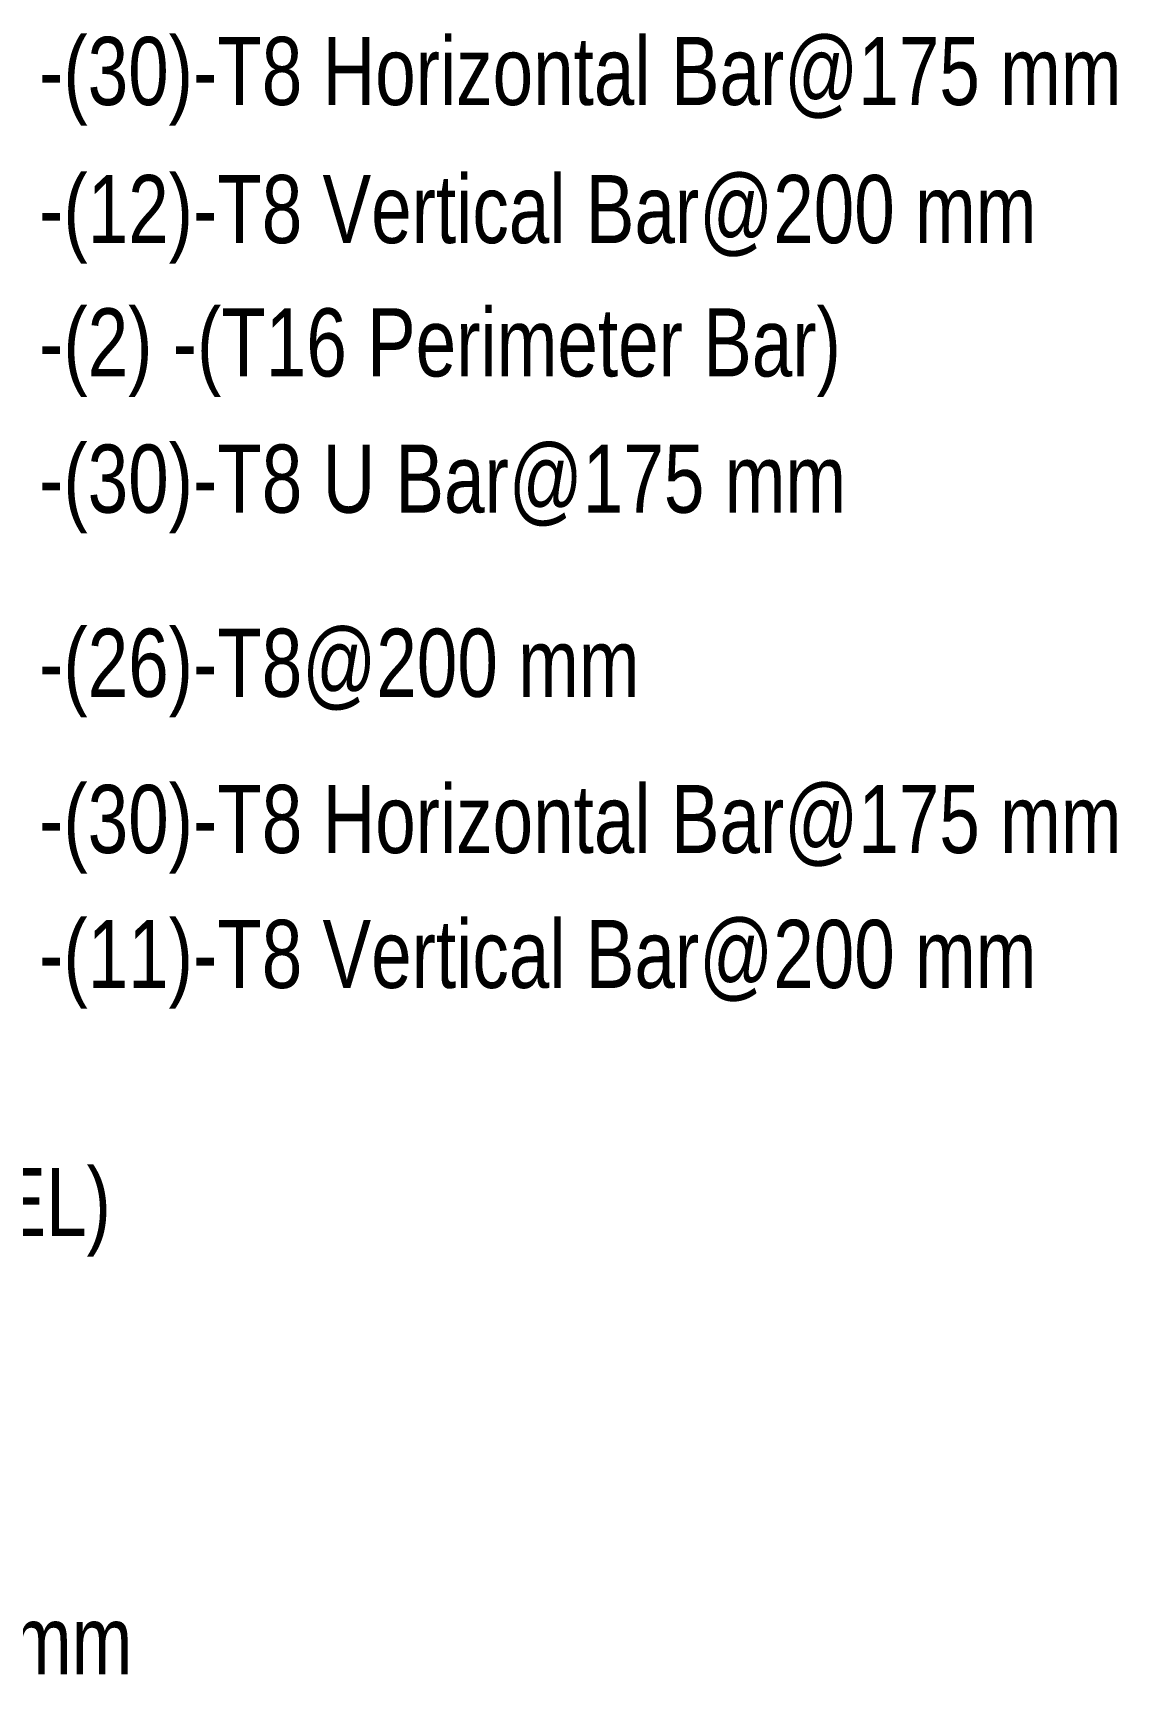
# Model space of a CAD drawing. Header units: millimetres. Extents: x 10931 to 27916, y -1675 to 13569.
# Drawn here: x 23357 to 24351, y 12014 to 13538 of the extents above; entities that cross this region are included whole.
import ezdxf

# ---------------------------------------------------------------- set-up
doc = ezdxf.new("R2010")
doc.units = ezdxf.units.MM
doc.layers.add('S-RBAR-IDEN', color=171, linetype='Continuous', lineweight=9)
doc.styles.add('Nirmala UI Semilight_1', font='NirmalaS.ttf', dxfattribs={"width": 0.8, "height": 62.5})

msp = doc.modelspace()

# ---------------------------------------------------------------- texts
at = {"layer": 'S-RBAR-IDEN', "char_height": 62.5, "attachment_point": 1, "style": 'Nirmala UI Semilight_1'}
for s, insert, width in [('-(30)-T8 Horizontal Bar@175 mm', (23362.6, 13534.9), 1208.945), ('-(12)-T8 Vertical Bar@200 mm', (23362.6, 13408.2), 1103.122), ('-(2) -(T16 Perimeter Bar)', (23362.6, 13285.9), 873.839), ('-(30)-T8 U Bar@175 mm', (23362.6, 13160.9), 886.666), ('-(26)-T8@200 mm', (23362.6, 12992), 676.624), ('-(30)-T8 Horizontal Bar@175 mm', (23362.6, 12848.7), 1208.945), ('-(11)-T8 Vertical Bar@200 mm', (23362.6, 12724.9), 1090.295), ('-(1) -(T20 DOWEL)', (22860.1, 12497.3), 658.987), ('-(11)-T12@100 mm', (22860.1, 12095.3), 670.211)]:
    msp.add_mtext(s, dxfattribs=dict(at, insert=insert, width=width))

doc.saveas('drawing.dxf')
